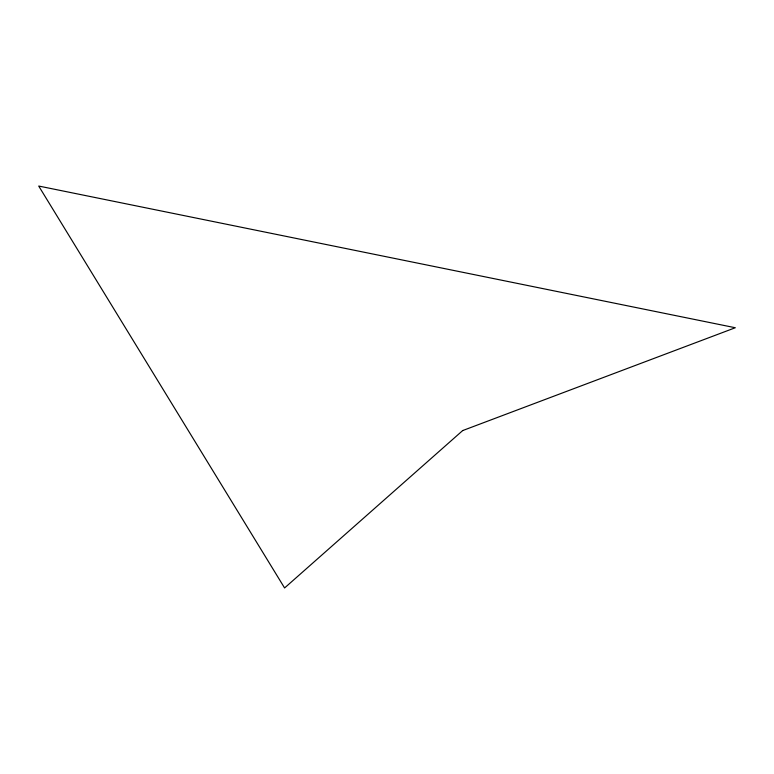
<?xml version="1.0" encoding="UTF-8"?>
<svg xmlns="http://www.w3.org/2000/svg" width="774" height="774" viewBox="0 0 774 774"><rect width="100%" height="100%" fill="white"/><g stroke="black" fill="none" stroke-linecap="round" stroke-linejoin="round"><path stroke-width="1.16" d="M462.688 430.567L284.59 587.959L38.7 186.041L735.3 327.741L462.688 430.567"/></g></svg>
